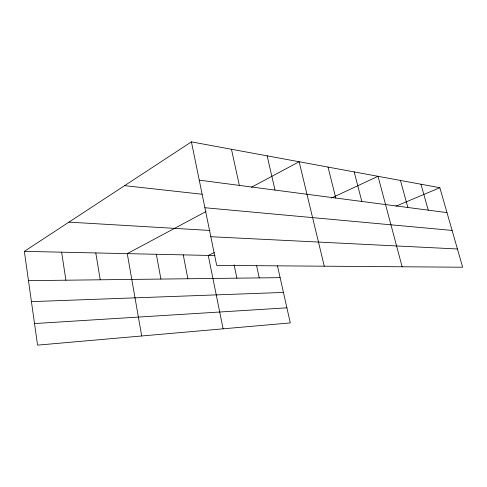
<?xml version="1.0" encoding="UTF-8"?>
<svg xmlns="http://www.w3.org/2000/svg" width="487" height="487" viewBox="0 0 487 487"><rect width="100%" height="100%" fill="white"/><g stroke="black" fill="none" stroke-linecap="round" stroke-linejoin="round"><path stroke-width="0.73" d="M277.45 265.792L290.295 322.918L37.554 345.131L24.35 251.365L191.415 141.869L439.858 187.72L462.65 267.223L216.685 265.391L191.415 141.869M206.074 211.51L127.265 253.636L141.699 335.981M251.42 187.264L299.152 161.751L324.269 266.194M214.359 252.576L208.259 255.419L223.113 328.822M331.355 198.051L378.022 176.306L402.128 266.773M395.98 206.184L439.858 187.72M34.516 323.551L286.904 307.827M31.43 301.63L283.44 292.437M28.471 280.652L280.116 277.651M24.35 251.365L215.004 255.572M210.816 236.712L457.421 248.979M68.947 222.133L209.958 230.448M204.887 207.736L452.094 230.418M124.623 185.644L202.068 194.246M199.25 180.147L446.993 212.618M420.981 184.232L428.256 210.165M400.448 180.446L407.85 207.486M354.189 171.905L361.829 201.46M328.019 167.078L335.762 198.039M267.144 155.846L275.015 190.076M231.459 149.259L239.336 185.401M256.515 265.318L259.254 277.9M234.107 264.837L236.913 278.162M183.246 254.871L187.885 278.747M156.327 254.275L160.911 279.069M95.799 252.942L100.225 279.794M61.618 252.187L65.909 280.202"/></g></svg>
